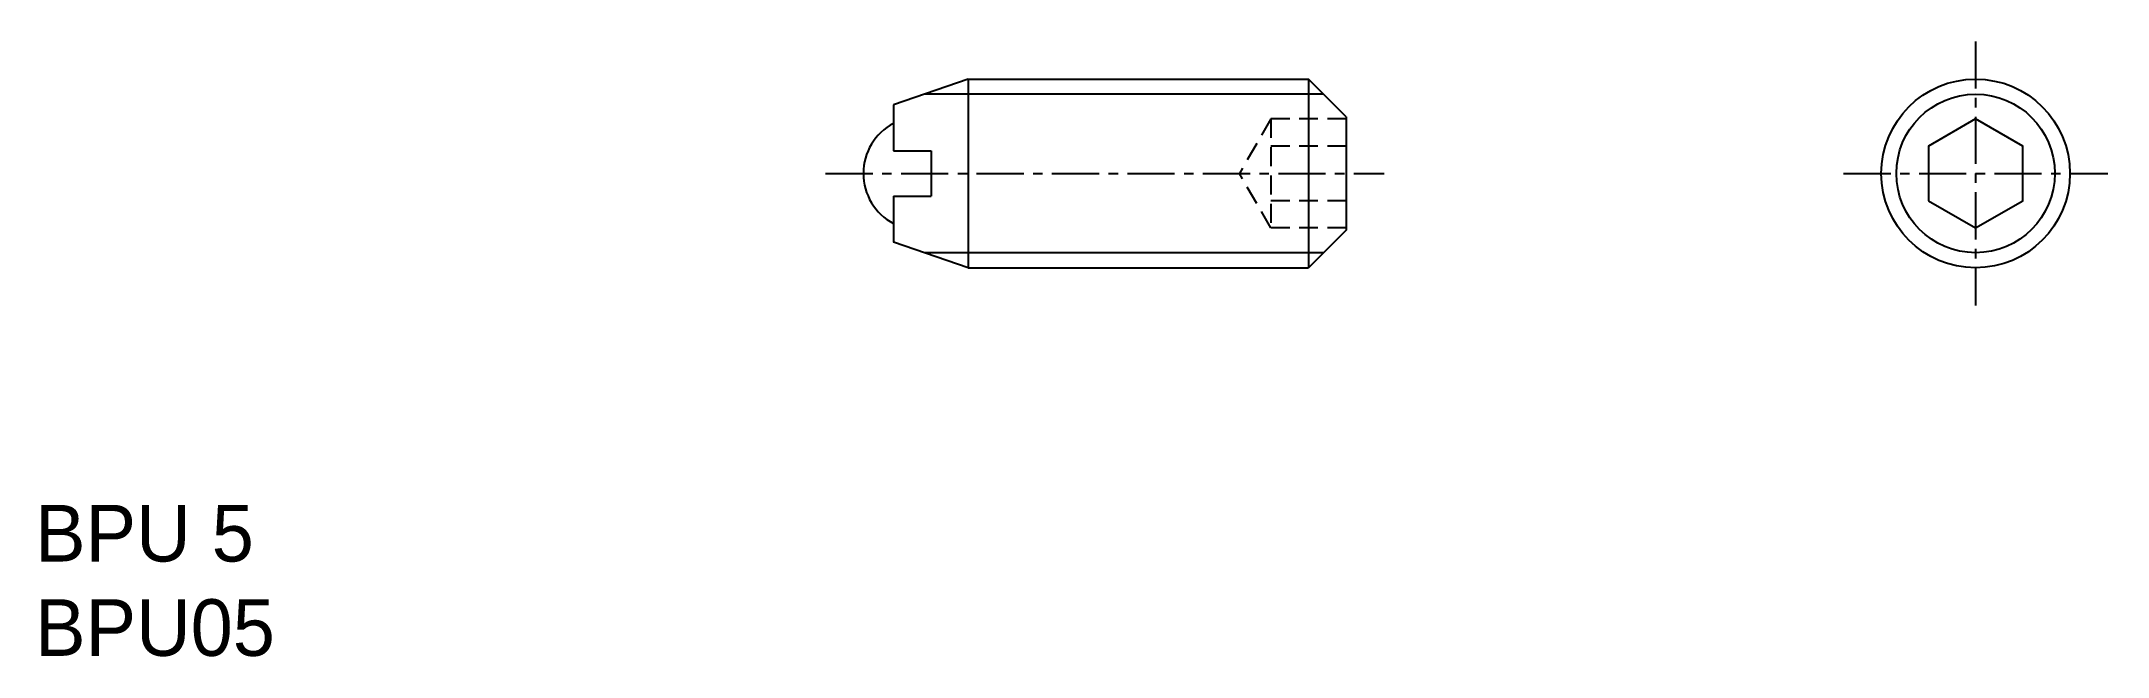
# Model space of a CAD drawing. Extents: x 106.5 to 161.3, y 104.7 to 121.
import ezdxf

# ---------------------------------------------------------------- set-up
doc = ezdxf.new("R2010")
doc.units = 0
doc.linetypes.add('CENTER', pattern=[2, 1.25, -0.25, 0.25, -0.25])
doc.linetypes.add('DASHED', pattern=[0.75, 0.5, -0.25])
doc.layers.get('0').update_dxf_attribs({"linetype": 'CONTINUOUS'})
doc.layers.add('CENTER', color=1, linetype='CENTER')

msp = doc.modelspace()

# ---------------------------------------------------------------- linework, layer by layer
for p, q in [((131.11, 120.027), (129.13, 119.345)), ((131.11, 115.027), (129.13, 115.709))]:
    msp.add_line(p, q)
at = {"color": 7, "linetype": 'CONTINUOUS'}
for p, q in [((131.11, 120.027), (140.13, 120.027)), ((131.11, 120.027), (131.11, 115.027)), ((140.13, 120.027), (140.13, 115.027)), ((141.13, 119.027), (140.13, 120.027)), ((129.13, 119.345), (129.13, 118.127)), ((141.13, 119.027), (141.13, 116.027)), ((141.13, 118.577), (141.13, 118.577)), ((129.13, 118.127), (130.13, 118.127)), ((130.13, 118.127), (130.13, 116.927)), ((141.13, 117.527), (141.13, 117.527)), ((129.13, 116.927), (129.13, 115.709)), ((129.13, 116.927), (130.13, 116.927)), ((141.13, 116.027), (140.13, 115.027)), ((131.11, 115.027), (140.13, 115.027))]:
    msp.add_line(p, q, dxfattribs=at)
at = {"color": 3, "linetype": 'CONTINUOUS'}
for p, q in [((140.53, 119.627), (129.948, 119.627)), ((140.53, 115.427), (129.948, 115.427))]:
    msp.add_line(p, q, dxfattribs=at)
at = {"color": 3, "linetype": 'DASHED'}
for p, q in [((139.13, 118.97), (138.297, 117.527)), ((139.13, 118.97), (139.13, 116.084)), ((141.13, 118.97), (139.13, 118.97)), ((141.13, 118.249), (139.13, 118.249)), ((139.13, 116.084), (138.297, 117.527)), ((141.13, 116.805), (139.13, 116.805)), ((141.13, 116.084), (139.13, 116.084))]:
    msp.add_line(p, q, dxfattribs=at)
at = {"color": 7, "linetype": 'CONTINUOUS'}
msp.add_lwpolyline([(156.561, 116.805), (157.811, 116.084), (159.061, 116.805), (159.061, 118.249), (157.811, 118.97), (156.561, 118.249)], close=True, dxfattribs=at)
msp.add_circle((157.811, 117.527), 2.5, dxfattribs=at)
at = {"color": 3, "linetype": 'CONTINUOUS'}
msp.add_circle((157.811, 117.527), 2.1, dxfattribs=at)
at = {"color": 7, "linetype": 'CONTINUOUS'}
msp.add_arc((129.83, 117.527), 1.5, 117.8181, 242.1819, dxfattribs=at)
at = {"layer": 'CENTER', "color": 1, "linetype": 'CENTER'}
for p, q in [((157.811, 121.027), (157.811, 114.027)), ((127.33, 117.527), (142.13, 117.527)), ((154.311, 117.527), (161.311, 117.527))]:
    msp.add_line(p, q, dxfattribs=at)

# ---------------------------------------------------------------- texts
at = {"color": 7, "linetype": 'CONTINUOUS'}
for s, p in [('BPU 5', (106.377, 107.244)), ('BPU05', (106.377, 104.744))]:
    msp.add_text(s, height=1.5, dxfattribs=at).set_placement(p)

doc.saveas('drawing.dxf')
